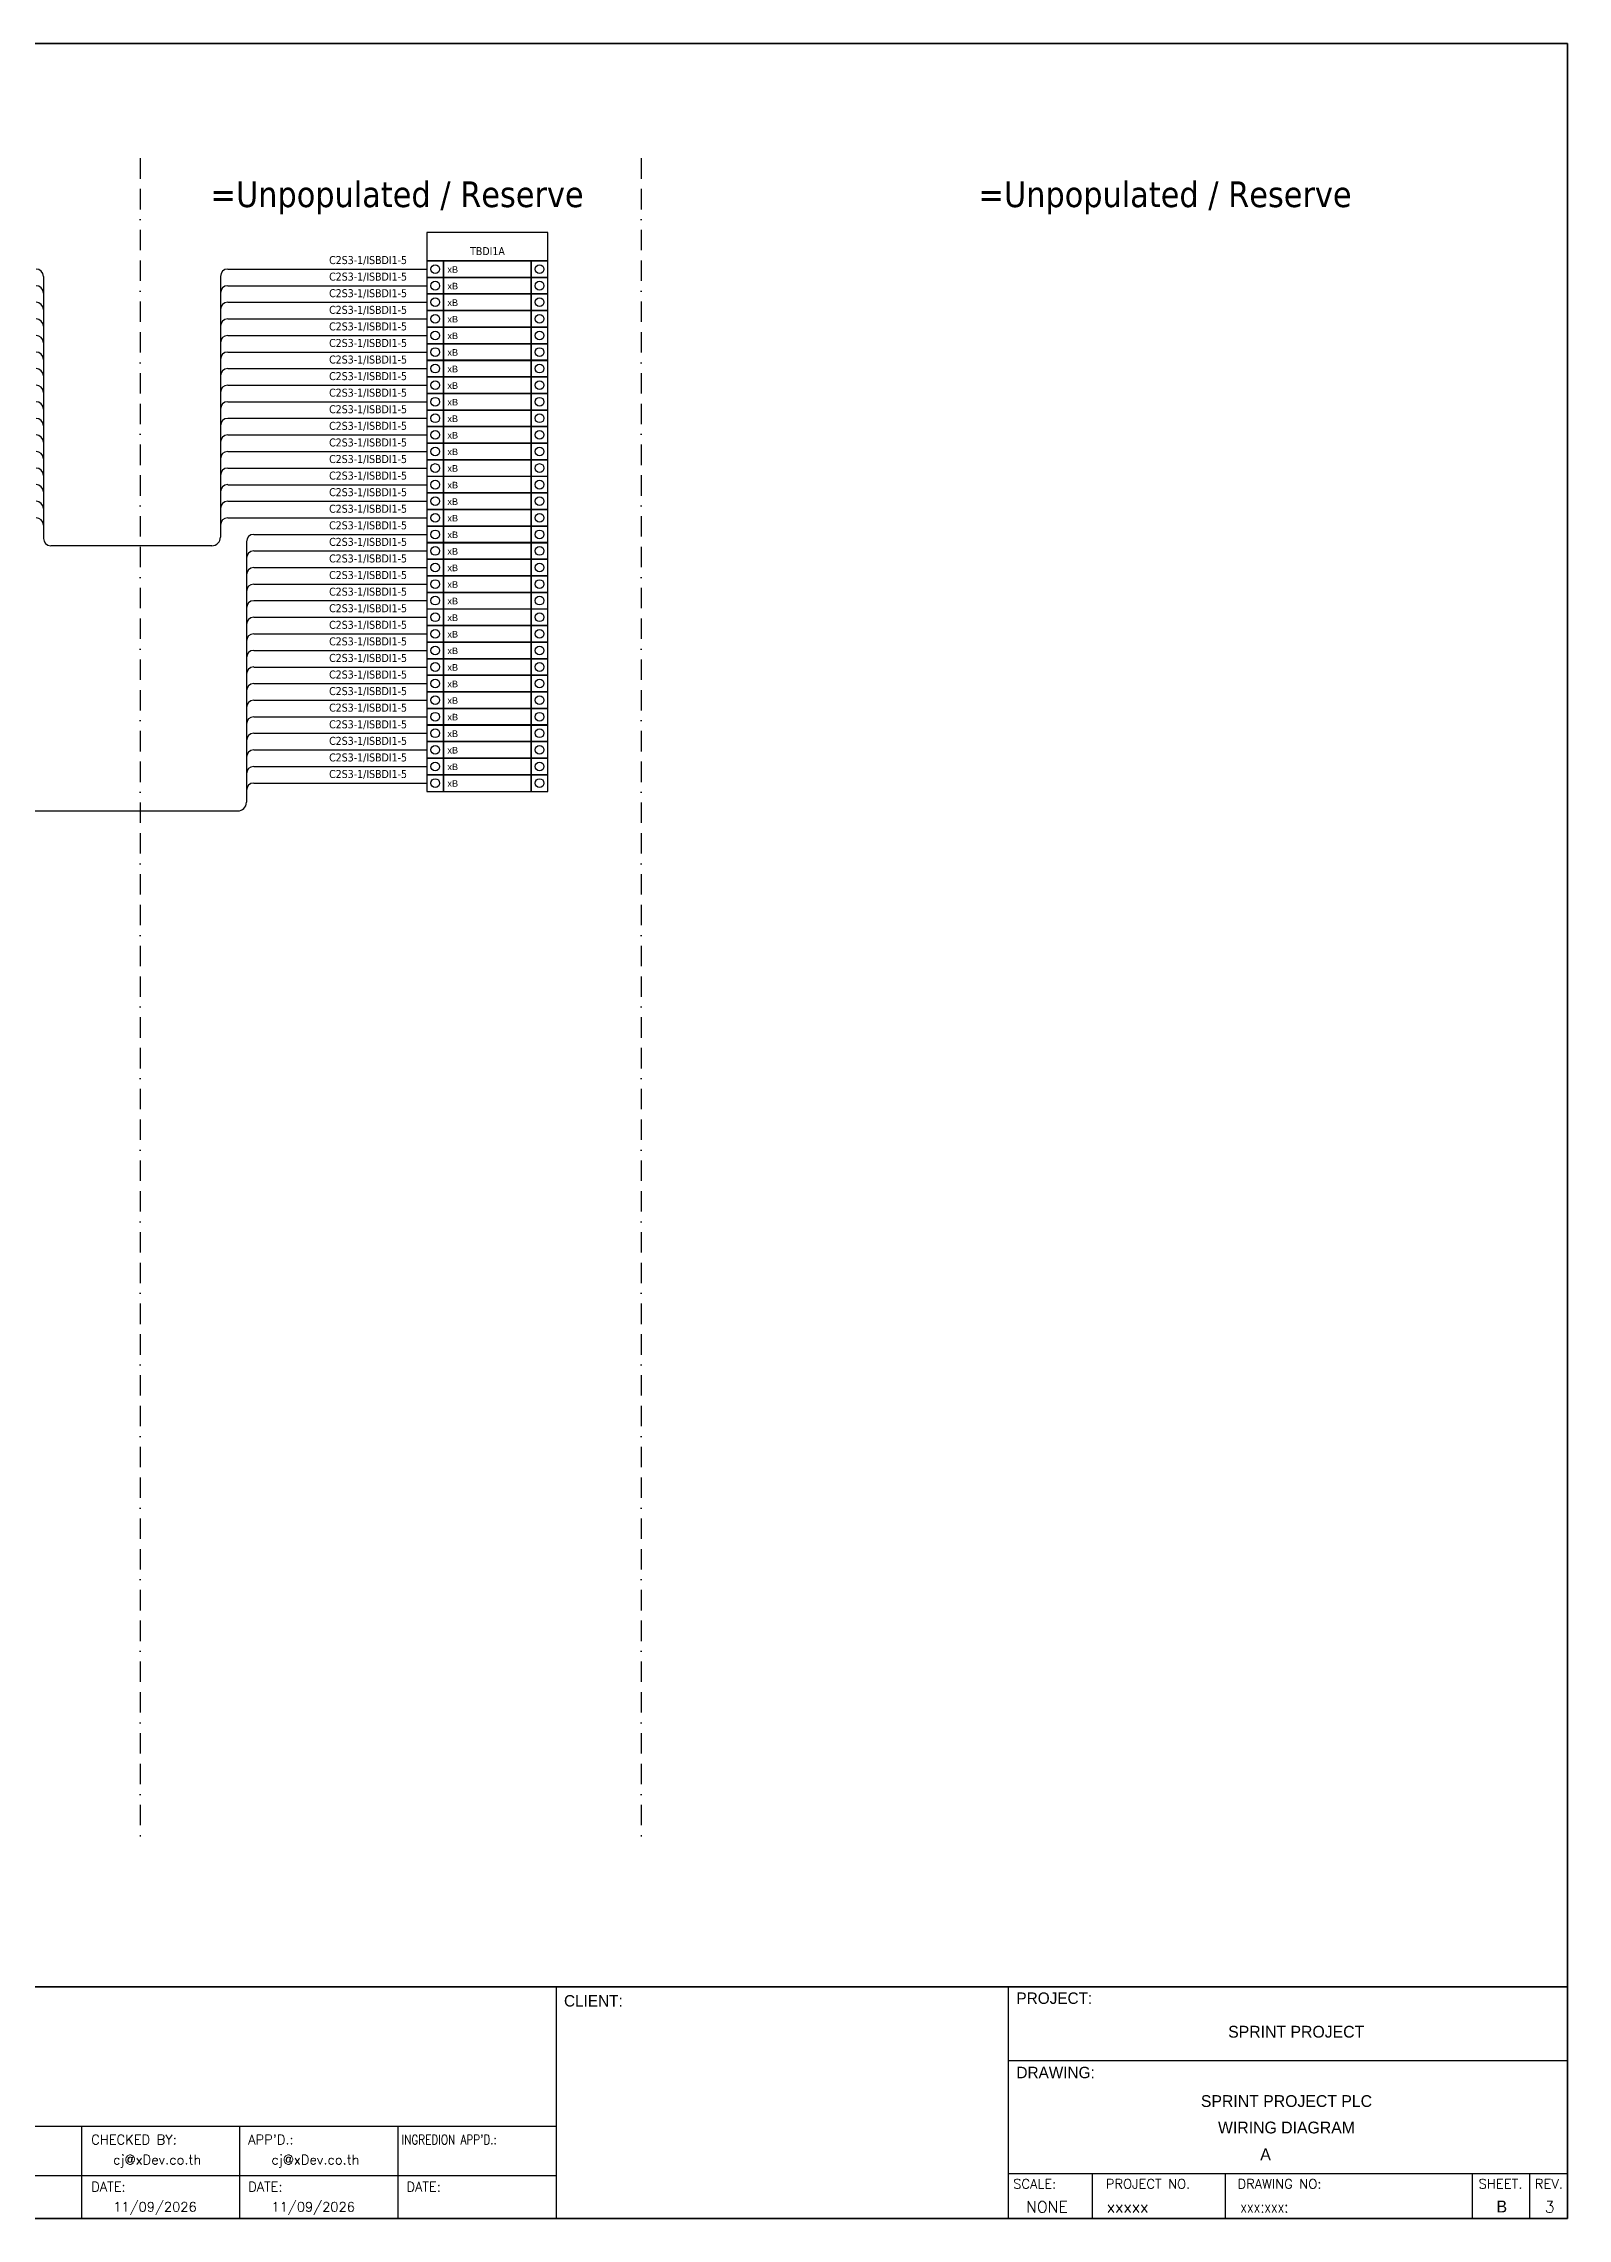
# Model space of a CAD drawing. Header units: millimetres. Extents: x 0 to 66793, y 0 to 2820.
# Drawn here: x 56511 to 58406, y 0 to 2704 of the extents above; entities that cross this region are included whole.
import ezdxf
from ezdxf.enums import TextEntityAlignment as Align

# ---------------------------------------------------------------- set-up
doc = ezdxf.new("R2010")
doc.units = ezdxf.units.MM
doc.linetypes.add('BORDERX2', pattern=[88.9, 25.4, -12.7, 25.4, -12.7, 0, -12.7])
for name, color, linetype in [('GT_1', 9, 'Continuous'), ('HELPPOINT', 7, 'Continuous'), ('MEMBER', 7, 'Continuous'), ('x01001-FrameArea', 2, 'BORDERX2')]:
    doc.layers.add(name, color=color, linetype=linetype)
doc.layers.add('IE-WIRE', color=7, linetype='Continuous', lineweight=25)
doc.styles.add('HTX11', font='O8111901')
doc.styles.add('ROMANS', font='romans.shx', dxfattribs={"width": 0.85, "height": 25})
doc.styles.get("Standard").update_dxf_attribs({"font": 'arial.ttf'})
doc.styles.add('Tahoma', font='')
doc.styles.get('Tahoma').set_extended_font_data('Tahoma')

# ---------------------------------------------------------------- blocks, each defined once
blk = doc.blocks.new('xTermSingleLayer11')
at = {"color": 7, "ltscale": 25.4}
for points in [[(0, -537), (537, -537), (537, 0), (0, 0)], [(537, -537), (3378, -537), (3378, 0), (537, 0)], [(3378, -537), (3915, -537), (3915, 0), (3378, 0)]]:
    blk.add_lwpolyline(points, close=True, dxfattribs=at)
for centre in [(268, -268), (3647, -268)]:
    blk.add_circle(centre, 141, dxfattribs=at)
blk.add_attdef('TERMINAL_B', (661, -387), '', height=212)

msp = doc.modelspace()

# ---------------------------------------------------------------- linework, layer by layer
at = {"color": 4}
for p, q in [((57815.2, 56.1), (57815.2, 0)), ((57980.5, 56.1), (57980.5, 0))]:
    msp.add_line(p, q, dxfattribs=at)
at = {"color": 4, "ltscale": 0.5}
for p, q in [((58287.6, 56.1), (58287.6, 0)), ((58287.6, 56.1), (58287.6, 0)), ((58358.8, 56.1), (58358.8, 0)), ((58358.8, 56.1), (58358.8, 0))]:
    msp.add_line(p, q, dxfattribs=at)
at = {"color": 4, "ltscale": 25.4}
msp.add_lwpolyline([(56987.8, 2434), (57138.1, 2434), (57138.1, 2469.2), (56987.8, 2469.2)], close=True, dxfattribs=at)
at = {"layer": 'GT_1', "color": 4}
for p, q in [((57148.7, 0), (57148.7, 288.2)), ((57711, 0), (57711, 288.2)), ((57711, 0), (57711, 288.2)), ((57711, 0), (57711, 288.2)), ((57148.7, 114.3), (56361.7, 114.3)), ((56558.5, 0), (56558.5, 114.3)), ((56755.2, 0), (56755.2, 114.3)), ((56952, 0), (56952, 114.3)), ((57711, 56.1), (58406.2, 56.1)), ((57148.7, 52.9), (56361.7, 52.9))]:
    msp.add_line(p, q, dxfattribs=at)
at = {"layer": 'HELPPOINT', "color": 4, "lineweight": 35}
for p, q in [((54512.9, 2704.2), (58406.2, 2704.2)), ((54512.9, 2704.2), (58406.2, 2704.2)), ((58406.2, 2704.2), (58406.2, 0)), ((58406.2, 2704.2), (58406.2, 0)), ((58406.2, 0), (54512.9, 0)), ((58406.2, 0), (54512.9, 0))]:
    msp.add_line(p, q, dxfattribs=at)
at = {"layer": 'HELPPOINT', "color": 4}
for p, q in [((57711, 196.6), (58406.2, 196.6)), ((57711, 196.6), (58406.2, 196.6)), ((57711, 56.1), (58406.2, 56.1))]:
    msp.add_line(p, q, dxfattribs=at)
at = {"layer": 'IE-WIRE', "color": 4, "ltscale": 25.4}
for p, q in [((56510.8, 2414.6), (56510.8, 2088.8)), ((56730.9, 2414.6), (56730.9, 2090.6)), ((56740.1, 2423.7), (56987.8, 2423.7)), ((56740.1, 2423.7), (56987.8, 2423.7)), ((56740.1, 2403.1), (56987.8, 2403.1)), ((56740.1, 2403.1), (56987.8, 2403.1)), ((56740.1, 2382.5), (56987.8, 2382.5)), ((56740.1, 2382.5), (56987.8, 2382.5)), ((56740.1, 2361.9), (56987.8, 2361.9)), ((56740.1, 2361.9), (56987.8, 2361.9)), ((56740.1, 2341.2), (56987.8, 2341.2)), ((56740.1, 2341.2), (56987.8, 2341.2)), ((56740.1, 2320.6), (56987.8, 2320.6)), ((56740.1, 2320.6), (56987.8, 2320.6)), ((56740.1, 2300), (56987.8, 2300)), ((56740.1, 2300), (56987.8, 2300)), ((56740.1, 2279.4), (56987.8, 2279.4)), ((56740.1, 2279.4), (56987.8, 2279.4)), ((56740.1, 2258.8), (56987.8, 2258.8)), ((56740.1, 2258.8), (56987.8, 2258.8)), ((56740.1, 2238.2), (56987.8, 2238.2)), ((56740.1, 2238.2), (56987.8, 2238.2)), ((56740.1, 2217.6), (56987.8, 2217.6)), ((56740.1, 2217.6), (56987.8, 2217.6)), ((56740.1, 2197), (56987.8, 2197)), ((56740.1, 2197), (56987.8, 2197)), ((56740.1, 2176.3), (56987.8, 2176.3)), ((56740.1, 2176.3), (56987.8, 2176.3)), ((56740.1, 2155.7), (56987.8, 2155.7)), ((56740.1, 2155.7), (56987.8, 2155.7)), ((56740.1, 2135.1), (56987.8, 2135.1)), ((56740.1, 2135.1), (56987.8, 2135.1)), ((56740.1, 2114.5), (56987.8, 2114.5)), ((56740.1, 2114.5), (56987.8, 2114.5)), ((56763.3, 2084.8), (56763.3, 1760.8)), ((56772.4, 2093.9), (56987.8, 2093.9)), ((56772.4, 2093.9), (56987.8, 2093.9)), ((56772.4, 2073.3), (56987.8, 2073.3)), ((56772.4, 2073.3), (56987.8, 2073.3)), ((56772.4, 2052.7), (56987.8, 2052.7)), ((56772.4, 2052.7), (56987.8, 2052.7)), ((56772.4, 2032.1), (56987.8, 2032.1)), ((56772.4, 2032.1), (56987.8, 2032.1)), ((56772.4, 2011.5), (56987.8, 2011.5)), ((56772.4, 2011.5), (56987.8, 2011.5)), ((56772.4, 1990.8), (56987.8, 1990.8)), ((56772.4, 1990.8), (56987.8, 1990.8)), ((56772.4, 1970.2), (56987.8, 1970.2)), ((56772.4, 1970.2), (56987.8, 1970.2)), ((56772.4, 1949.6), (56987.8, 1949.6)), ((56772.4, 1949.6), (56987.8, 1949.6)), ((56772.4, 1929), (56987.8, 1929)), ((56772.4, 1929), (56987.8, 1929)), ((56772.4, 1908.4), (56987.8, 1908.4)), ((56772.4, 1908.4), (56987.8, 1908.4)), ((56772.4, 1887.8), (56987.8, 1887.8)), ((56772.4, 1887.8), (56987.8, 1887.8)), ((56772.4, 1867.2), (56987.8, 1867.2)), ((56772.4, 1867.2), (56987.8, 1867.2)), ((56772.4, 1846.6), (56987.8, 1846.6)), ((56772.4, 1846.6), (56987.8, 1846.6)), ((56772.4, 1825.9), (56987.8, 1825.9)), ((56772.4, 1825.9), (56987.8, 1825.9)), ((56772.4, 1805.3), (56987.8, 1805.3)), ((56772.4, 1805.3), (56987.8, 1805.3)), ((56772.4, 1784.7), (56987.8, 1784.7)), ((56772.4, 1784.7), (56987.8, 1784.7))]:
    msp.add_line(p, q, dxfattribs=at)
at = {"layer": 'IE-WIRE', "color": 4}
for p, q in [((56519.8, 2079.9), (56720.2, 2079.9)), ((56486.7, 1750.1), (56752.5, 1750.1))]:
    msp.add_line(p, q, dxfattribs=at)
at = {"layer": 'IE-WIRE', "color": 4, "ltscale": 25.4}
for centre, radius, start, end in [((56501.7, 2414.6), 9.14, 0, 90), ((56740.1, 2414.6), 9.14, 90, 180), ((56501.7, 2393.9), 9.14, 0, 90), ((56501.7, 2373.3), 9.14, 0, 90), ((56740.1, 2393.9), 9.14, 90, 180), ((56740.1, 2373.3), 9.14, 90, 180), ((56501.7, 2352.7), 9.14, 0, 90), ((56740.1, 2352.7), 9.14, 90, 180), ((56501.7, 2332.1), 9.14, 0, 90), ((56740.1, 2332.1), 9.14, 90, 180), ((56501.7, 2311.5), 9.14, 0, 90), ((56501.7, 2290.9), 9.14, 0, 90), ((56740.1, 2311.5), 9.14, 90, 180), ((56740.1, 2290.9), 9.14, 90, 180), ((56501.7, 2270.3), 9.14, 0, 90), ((56740.1, 2270.3), 9.14, 90, 180), ((56501.7, 2249.7), 9.14, 0, 90), ((56740.1, 2249.7), 9.14, 90, 180), ((56501.7, 2229), 9.14, 0, 90), ((56501.7, 2208.4), 9.14, 0, 90), ((56740.1, 2229), 9.14, 90, 180), ((56740.1, 2208.4), 9.14, 90, 180), ((56501.7, 2187.8), 9.14, 0, 90), ((56740.1, 2187.8), 9.14, 90, 180), ((56501.7, 2167.2), 9.14, 0, 90), ((56740.1, 2167.2), 9.14, 90, 180), ((56501.7, 2146.6), 9.14, 0, 90), ((56740.1, 2146.6), 9.14, 90, 180), ((56501.7, 2126), 9.14, 0, 90), ((56501.7, 2105.4), 9.14, 0, 90), ((56740.1, 2126), 9.14, 90, 180), ((56740.1, 2105.4), 9.14, 90, 180), ((56720.2, 2090.6), 10.8, 270, 0), ((56772.4, 2084.8), 9.14, 90, 180), ((56772.4, 2064.2), 9.14, 90, 180), ((56772.4, 2043.5), 9.14, 90, 180), ((56772.4, 2022.9), 9.14, 90, 180), ((56772.4, 2002.3), 9.14, 90, 180), ((56772.4, 1981.7), 9.14, 90, 180), ((56772.4, 1961.1), 9.14, 90, 180), ((56772.4, 1940.5), 9.14, 90, 180), ((56772.4, 1919.9), 9.14, 90, 180), ((56772.4, 1899.3), 9.14, 90, 180), ((56772.4, 1878.6), 9.14, 90, 180), ((56772.4, 1858), 9.14, 90, 180), ((56772.4, 1837.4), 9.14, 90, 180), ((56772.4, 1816.8), 9.14, 90, 180), ((56772.4, 1796.2), 9.14, 90, 180), ((56752.5, 1760.8), 10.8, 270, 0), ((56772.4, 1775.6), 9.14, 90, 180)]:
    msp.add_arc(centre, radius, start, end, dxfattribs=at)
at = {"layer": 'IE-WIRE', "color": 4}
msp.add_arc((56519.8, 2088.8), 8.96, 180, 270, dxfattribs=at)
at = {"layer": 'MEMBER', "color": 4, "lineweight": 35}
msp.add_line((54512.9, 288.2), (58406.2, 288.2), dxfattribs=at)
msp.add_line((54512.9, 288.2), (58406.2, 288.2), dxfattribs=at)
at = {"layer": 'MEMBER', "color": 4}
for p, q in [((57711, 196.6), (58406.2, 196.6)), ((57711, 196.6), (58406.2, 196.6)), ((57711, 56.1), (58406.2, 56.1)), ((57711, 56.1), (58406.2, 56.1))]:
    msp.add_line(p, q, dxfattribs=at)
at = {"layer": 'x01001-FrameArea'}
for p, q in [((56631.1, 2561.5), (56631.1, 475)), ((57254.2, 2561.5), (57254.2, 475))]:
    msp.add_line(p, q, dxfattribs=at)

# ---------------------------------------------------------------- block references
at = {"xscale": 0.0384, "yscale": 0.0384, "zscale": 0.0384}
for p in [(56987.8, 2434), (56987.8, 2413.4), (56987.8, 2392.8), (56987.8, 2372.2), (56987.8, 2351.5), (56987.8, 2330.9), (56987.8, 2310.3), (56987.8, 2289.7), (56987.8, 2269.1), (56987.8, 2248.5), (56987.8, 2227.9), (56987.8, 2207.3), (56987.8, 2186.7), (56987.8, 2166), (56987.8, 2145.4), (56987.8, 2124.8), (56987.8, 2104.2), (56987.8, 2083.6), (56987.8, 2063), (56987.8, 2042.4), (56987.8, 2021.8), (56987.8, 2001.1), (56987.8, 1980.5), (56987.8, 1959.9), (56987.8, 1939.3), (56987.8, 1918.7), (56987.8, 1898.1), (56987.8, 1877.5), (56987.8, 1856.9), (56987.8, 1836.3), (56987.8, 1815.6), (56987.8, 1795)]:
    msp.add_blockref('xTermSingleLayer11', p, dxfattribs=at).add_auto_attribs({'TERMINAL_B': 'xB'})

# ---------------------------------------------------------------- texts
at = {"color": 2, "style": 'Tahoma'}
for p in [(56950.6, 2516.8), (57905.7, 2516.8)]:
    msp.add_text('=Unpopulated / Reserve', height=32, dxfattribs=at).set_placement(p, align=Align.MIDDLE_CENTER)
at = {"color": 4, "style": 'Tahoma'}
for p in [(56866.1, 2430), (56866.1, 2409.4), (56866.1, 2388.8), (56866.1, 2368.1), (56866.1, 2347.5), (56866.1, 2326.9), (56866.1, 2306.3), (56866.1, 2285.7), (56866.1, 2265.1), (56866.1, 2244.5), (56866.1, 2223.9), (56866.1, 2203.2), (56866.1, 2182.6), (56866.1, 2162), (56866.1, 2141.4), (56866.1, 2120.8), (56866.1, 2100.2), (56866.1, 2079.6), (56866.1, 2059), (56866.1, 2038.4), (56866.1, 2017.7), (56866.1, 1997.1), (56866.1, 1976.5), (56866.1, 1955.9), (56866.1, 1935.3), (56866.1, 1914.7), (56866.1, 1894.1), (56866.1, 1873.5), (56866.1, 1852.8), (56866.1, 1832.2), (56866.1, 1811.6), (56866.1, 1791)]:
    msp.add_text('C2S3-1/ISBDI1-5', height=9.949, dxfattribs=at).set_placement(p)
msp.add_text('TBDI1A', height=9.95, dxfattribs=at).set_placement((57063, 2446.1), align=Align.MIDDLE_CENTER)
at = {"color": 4, "ltscale": 100, "style": 'HTX11'}
for s, p in [('SPRINT PROJECT', (58068.8, 232.2)), ('SPRINT PROJECT PLC', (58056.7, 146)), ('WIRING DIAGRAM', (58056.7, 113.1))]:
    msp.add_text(s, height=14.693, dxfattribs=at).set_placement(p, align=Align.MIDDLE_CENTER)
at = {"style": 'HTX11'}
for tag, text, height, p in [('A', 'A', 14.8, (58030.7, 79.8)), ('B', 'CHASSIS C4 SLOT 10', 14.821, (58324.5, 14.9))]:
    msp.add_attdef(tag, text=text, height=height, dxfattribs=at).set_placement(p, align=Align.MIDDLE_CENTER)
at = {"layer": 'GT_1', "color": 4, "style": 'HTX11'}
for s, p in [('CLIENT:', (57158.2, 263.5)), ('PROJECT:', (57720.9, 266.8)), ('DRAWING:', (57720.9, 174.4))]:
    msp.add_text(s, height=14.25, dxfattribs=at).set_placement(p)
at = {"layer": 'MEMBER', "color": 4, "ltscale": 0.8, "style": 'ROMANS'}
for s, height, p in [('CHECKED BY:', 11.875, (56570.2, 92.1)), ("APP'D.:", 11.88, (56765.4, 92.1)), ('cj@xDev.co.th', 11.875, (56597.5, 67.2)), ('cj@xDev.co.th', 11.875, (56794.3, 67.2)), ('DATE:', 11.88, (56570.2, 33.6)), ('DATE:', 11.88, (56765.4, 33.6)), ('DATE:', 11.88, (56962.2, 33.6)), ('SCALE:', 11.88, (57716.9, 37.1)), ('PROJECT NO.', 11.875, (57832.1, 37.1)), ('DRAWING NO:', 11.875, (57995.8, 37.1)), ('SHEET.', 12, (58295.6, 37.1)), ('REV.', 12, (58365.5, 37.1)), ('11/09/2026', 11.88, (56597.5, 8.5)), ('11/09/2026', 11.88, (56794.3, 8.5)), ('NONE', 14.23, (57732.9, 7.3)), ('xxxxx', 14.23, (57833.3, 7.3))]:
    msp.add_text(s, height=height, dxfattribs=at).set_placement(p)
at = {"layer": 'MEMBER', "color": 4, "ltscale": 0.8, "style": 'ROMANS', "width": 0.8}
for s, height, p in [("INGREDION APP'D.:", 11.875, (56956.2, 92.1)), ('xxx:xxx:', 14.23, (57999.5, 7.3))]:
    msp.add_text(s, height=height, dxfattribs=at).set_placement(p)
at = {"layer": 'MEMBER', "color": 4, "ltscale": 0.8, "style": 'ROMANS'}
msp.add_text('3', height=14.2, dxfattribs=at).set_placement((58384.1, 7.3), align=Align.CENTER)

doc.saveas('drawing.dxf')
